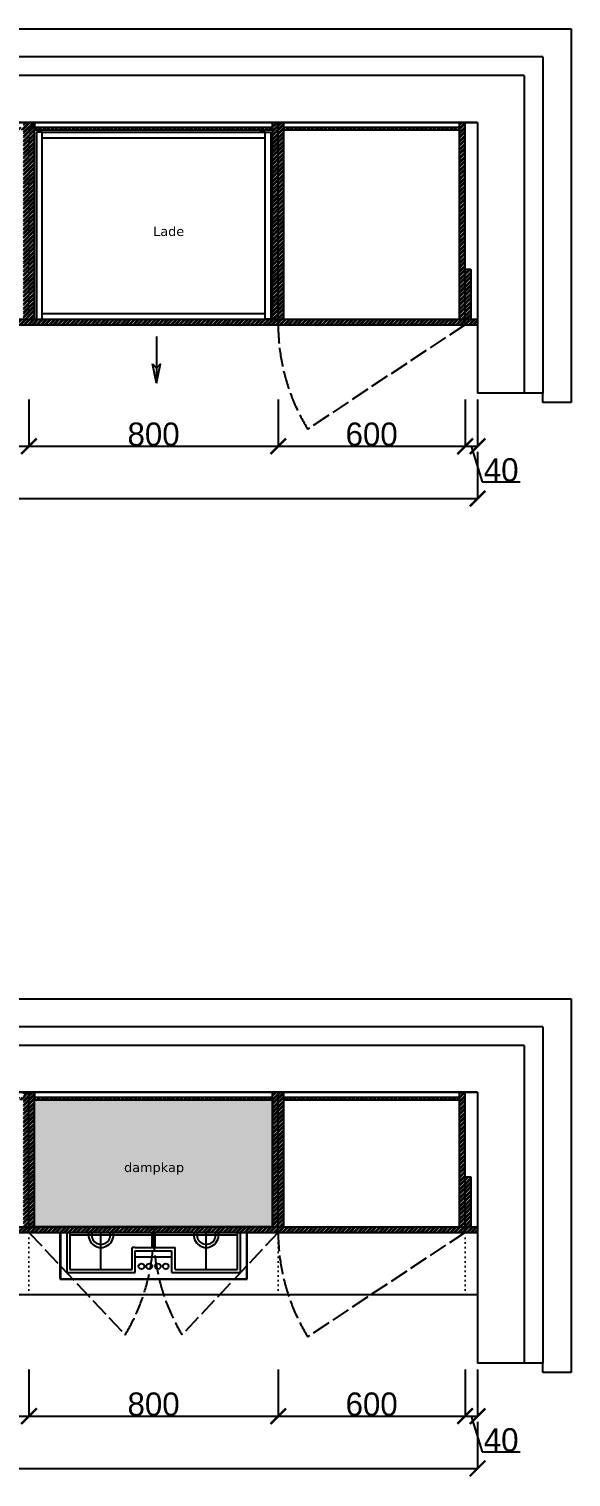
# Model space of a CAD drawing. Header units: millimetres. Extents: x -153917 to -31303, y -39726 to 31262.
# Drawn here: x -43812 to -42072, y -20307 to -15656 of the extents above; entities that cross this region are included whole.
import ezdxf

# ---------------------------------------------------------------- set-up
doc = ezdxf.new("R2010")
doc.units = ezdxf.units.MM
doc.header["$LTSCALE"] = 5
doc.linetypes.add('ACAD_ISO02W100', pattern=[15, 12, -3])
doc.linetypes.add('ACAD_ISO07W100', pattern=[3, 0, -3])
for name, color, linetype in [('Bemating', 1, 'Continuous'), ('invulling muren', 252, 'Continuous'), ('Meubel', 8, 'Continuous'), ('muren', 7, 'Continuous'), ('ramen', 8, 'Continuous'), ('Sanitair', 8, 'Continuous'), ('Tekst', 7, 'Continuous')]:
    doc.layers.add(name, color=color, linetype=linetype)
doc.styles.add('Geneva', font='')
doc.styles.get('Geneva').set_extended_font_data('Geneva')
doc.dimstyles.new('ISO-25', dxfattribs={"dimtxt": 100, "dimasz": 25, "dimexe": 1.25, "dimexo": 0.625, "dimtad": 1, "dimtxsty": 'Standard', "dimblk": 'ARCHTICK', "dimcen": 2.5, "dimse1": 1, "dimse2": 1, "dimadec": 0, "dimazin": 0, "dimtfac": 1, "dimtmove": 0, "dimatfit": 3, "dimfxl": 1, "dimarcsym": 0})

# ---------------------------------------------------------------- blocks, each defined once
blk = doc.blocks.new('_ArchTick')
at = {"color": 0, "linetype": 'ByBlock', "const_width": 0.15}
blk.add_lwpolyline([(-0.5, -0.5), (0.5, 0.5)], dxfattribs=at)
blk = doc.blocks.new('*D873')
at = {"layer": 'Bemating', "color": 0, "lineweight": -2, "transparency": 16777216}
for p, q in [((-46251.9, -17013.9), (-46251.9, -17165.2)), ((-42371.9, -17013.9), (-42371.9, -17165.2)), ((-46251.9, -17163.9), (-42371.9, -17163.9))]:
    blk.add_line(p, q, dxfattribs=at)
at = {"layer": 'Defpoints', "color": 0, "transparency": 16777216}
for p in [(-46251.9, -16605.6), (-42371.9, -16605.6), (-42371.9, -17163.9)]:
    blk.add_point(p, dxfattribs=at)
at = {"layer": 'Bemating', "color": 0, "lineweight": -2, "transparency": 16777216, "xscale": 50, "yscale": 50, "zscale": 50, "rotation": 180}
blk.add_blockref('_ArchTick', (-46251.9, -17163.9), dxfattribs=at)
at = {"layer": 'Bemating', "color": 0, "lineweight": -2, "transparency": 16777216, "xscale": 50, "yscale": 50, "zscale": 50}
blk.add_blockref('_ArchTick', (-42371.9, -17163.9), dxfattribs=at)
at = {"layer": 'Bemating', "color": 0, "transparency": 16777216, "insert": (-44311.9, -17125.8), "char_height": 75, "attachment_point": 5, "style": 'Geneva'}
blk.add_mtext('3880', dxfattribs=at)
blk = doc.blocks.new('*D868')
at = {"layer": 'Bemating', "color": 0, "lineweight": -2, "transparency": 16777216}
for p, q in [((-44411.9, -16846.1), (-44411.9, -16997.3)), ((-43811.9, -16846.1), (-43811.9, -16997.3)), ((-44411.9, -16996.1), (-43811.9, -16996.1))]:
    blk.add_line(p, q, dxfattribs=at)
at = {"layer": 'Defpoints', "color": 0, "transparency": 16777216}
for p in [(-44411.9, -16485.6), (-43811.9, -16485.6), (-43811.9, -16996.1)]:
    blk.add_point(p, dxfattribs=at)
at = {"layer": 'Bemating', "color": 0, "lineweight": -2, "transparency": 16777216, "xscale": 50, "yscale": 50, "zscale": 50, "rotation": 180}
blk.add_blockref('_ArchTick', (-44411.9, -16996.1), dxfattribs=at)
at = {"layer": 'Bemating', "color": 0, "lineweight": -2, "transparency": 16777216, "xscale": 50, "yscale": 50, "zscale": 50}
blk.add_blockref('_ArchTick', (-43811.9, -16996.1), dxfattribs=at)
at = {"layer": 'Bemating', "color": 0, "transparency": 16777216, "insert": (-44111.9, -16957.9), "char_height": 75, "attachment_point": 5, "style": 'Geneva'}
blk.add_mtext('600', dxfattribs=at)
blk = doc.blocks.new('*D869')
at = {"layer": 'Bemating', "color": 0, "lineweight": -2, "transparency": 16777216}
for p, q in [((-43811.9, -16846.1), (-43811.9, -16997.3)), ((-43011.9, -16846.1), (-43011.9, -16997.3)), ((-43811.9, -16996.1), (-43011.9, -16996.1))]:
    blk.add_line(p, q, dxfattribs=at)
at = {"layer": 'Defpoints', "color": 0, "transparency": 16777216}
for p in [(-43811.9, -16485.6), (-43011.9, -16485.6), (-43011.9, -16996.1)]:
    blk.add_point(p, dxfattribs=at)
at = {"layer": 'Bemating', "color": 0, "lineweight": -2, "transparency": 16777216, "xscale": 50, "yscale": 50, "zscale": 50, "rotation": 180}
blk.add_blockref('_ArchTick', (-43811.9, -16996.1), dxfattribs=at)
at = {"layer": 'Bemating', "color": 0, "lineweight": -2, "transparency": 16777216, "xscale": 50, "yscale": 50, "zscale": 50}
blk.add_blockref('_ArchTick', (-43011.9, -16996.1), dxfattribs=at)
at = {"layer": 'Bemating', "color": 0, "transparency": 16777216, "insert": (-43411.9, -16957.9), "char_height": 75, "attachment_point": 5, "style": 'Geneva'}
blk.add_mtext('800', dxfattribs=at)
blk = doc.blocks.new('*D870')
at = {"layer": 'Bemating', "color": 0, "lineweight": -2, "transparency": 16777216}
for p, q in [((-43011.9, -16846.1), (-43011.9, -16997.3)), ((-42411.9, -16846.1), (-42411.9, -16997.3)), ((-43011.9, -16996.1), (-42411.9, -16996.1))]:
    blk.add_line(p, q, dxfattribs=at)
at = {"layer": 'Defpoints', "color": 0, "transparency": 16777216}
for p in [(-43011.9, -16485.6), (-42411.9, -16485.6), (-42411.9, -16996.1)]:
    blk.add_point(p, dxfattribs=at)
at = {"layer": 'Bemating', "color": 0, "lineweight": -2, "transparency": 16777216, "xscale": 50, "yscale": 50, "zscale": 50, "rotation": 180}
blk.add_blockref('_ArchTick', (-43011.9, -16996.1), dxfattribs=at)
at = {"layer": 'Bemating', "color": 0, "lineweight": -2, "transparency": 16777216, "xscale": 50, "yscale": 50, "zscale": 50}
blk.add_blockref('_ArchTick', (-42411.9, -16996.1), dxfattribs=at)
at = {"layer": 'Bemating', "color": 0, "transparency": 16777216, "insert": (-42711.9, -16957.9), "char_height": 75, "attachment_point": 5, "style": 'Geneva'}
blk.add_mtext('600', dxfattribs=at)
blk = doc.blocks.new('*D871')
at = {"layer": 'Bemating', "color": 0, "lineweight": -2, "transparency": 16777216}
for p, q in [((-42411.9, -16846.1), (-42411.9, -16997.3)), ((-42371.9, -16846.1), (-42371.9, -16997.3)), ((-42411.9, -16996.1), (-42371.9, -16996.1)), ((-42391.9, -16996.1), (-42357.5, -17110.8)), ((-42357.5, -17110.8), (-42234.8, -17110.8))]:
    blk.add_line(p, q, dxfattribs=at)
at = {"layer": 'Defpoints', "color": 0, "transparency": 16777216}
for p in [(-42411.9, -16485.6), (-42371.9, -16485.6), (-42371.9, -16996.1)]:
    blk.add_point(p, dxfattribs=at)
at = {"layer": 'Bemating', "color": 0, "lineweight": -2, "transparency": 16777216, "xscale": 50, "yscale": 50, "zscale": 50, "rotation": 180}
blk.add_blockref('_ArchTick', (-42411.9, -16996.1), dxfattribs=at)
at = {"layer": 'Bemating', "color": 0, "lineweight": -2, "transparency": 16777216, "xscale": 50, "yscale": 50, "zscale": 50}
blk.add_blockref('_ArchTick', (-42371.9, -16996.1), dxfattribs=at)
at = {"layer": 'Bemating', "color": 0, "transparency": 16777216, "insert": (-42296.1, -17072.6), "char_height": 75, "attachment_point": 5, "style": 'Geneva'}
blk.add_mtext('40', dxfattribs=at)
blk = doc.blocks.new('*D877')
at = {"layer": 'Bemating', "color": 0, "lineweight": -2, "transparency": 16777216}
for p, q in [((-46251.9, -20129.7), (-46251.9, -20280.9)), ((-42371.9, -20129.7), (-42371.9, -20280.9)), ((-46251.9, -20279.7), (-42371.9, -20279.7))]:
    blk.add_line(p, q, dxfattribs=at)
at = {"layer": 'Defpoints', "color": 0, "transparency": 16777216}
for p in [(-46251.9, -19721.3), (-42371.9, -19721.3), (-42371.9, -20279.7)]:
    blk.add_point(p, dxfattribs=at)
at = {"layer": 'Bemating', "color": 0, "lineweight": -2, "transparency": 16777216, "xscale": 50, "yscale": 50, "zscale": 50, "rotation": 180}
blk.add_blockref('_ArchTick', (-46251.9, -20279.7), dxfattribs=at)
at = {"layer": 'Bemating', "color": 0, "lineweight": -2, "transparency": 16777216, "xscale": 50, "yscale": 50, "zscale": 50}
blk.add_blockref('_ArchTick', (-42371.9, -20279.7), dxfattribs=at)
at = {"layer": 'Bemating', "color": 0, "transparency": 16777216, "insert": (-44311.9, -20241.5), "char_height": 75, "attachment_point": 5, "style": 'Geneva'}
blk.add_mtext('3880', dxfattribs=at)
blk = doc.blocks.new('*D881')
at = {"layer": 'Bemating', "color": 0, "lineweight": -2, "transparency": 16777216}
for p, q in [((-44411.9, -19961.8), (-44411.9, -20113.1)), ((-43811.9, -19961.8), (-43811.9, -20113.1)), ((-44411.9, -20111.8), (-43811.9, -20111.8))]:
    blk.add_line(p, q, dxfattribs=at)
at = {"layer": 'Defpoints', "color": 0, "transparency": 16777216}
for p in [(-44411.9, -19601.3), (-43811.9, -19601.3), (-43811.9, -20111.8)]:
    blk.add_point(p, dxfattribs=at)
at = {"layer": 'Bemating', "color": 0, "lineweight": -2, "transparency": 16777216, "xscale": 50, "yscale": 50, "zscale": 50, "rotation": 180}
blk.add_blockref('_ArchTick', (-44411.9, -20111.8), dxfattribs=at)
at = {"layer": 'Bemating', "color": 0, "lineweight": -2, "transparency": 16777216, "xscale": 50, "yscale": 50, "zscale": 50}
blk.add_blockref('_ArchTick', (-43811.9, -20111.8), dxfattribs=at)
at = {"layer": 'Bemating', "color": 0, "transparency": 16777216, "insert": (-44111.9, -20073.7), "char_height": 75, "attachment_point": 5, "style": 'Geneva'}
blk.add_mtext('600', dxfattribs=at)
blk = doc.blocks.new('*D882')
at = {"layer": 'Bemating', "color": 0, "lineweight": -2, "transparency": 16777216}
for p, q in [((-43811.9, -19961.8), (-43811.9, -20113.1)), ((-43011.9, -19961.8), (-43011.9, -20113.1)), ((-43811.9, -20111.8), (-43011.9, -20111.8))]:
    blk.add_line(p, q, dxfattribs=at)
at = {"layer": 'Defpoints', "color": 0, "transparency": 16777216}
for p in [(-43811.9, -19601.3), (-43011.9, -19601.3), (-43011.9, -20111.8)]:
    blk.add_point(p, dxfattribs=at)
at = {"layer": 'Bemating', "color": 0, "lineweight": -2, "transparency": 16777216, "xscale": 50, "yscale": 50, "zscale": 50, "rotation": 180}
blk.add_blockref('_ArchTick', (-43811.9, -20111.8), dxfattribs=at)
at = {"layer": 'Bemating', "color": 0, "lineweight": -2, "transparency": 16777216, "xscale": 50, "yscale": 50, "zscale": 50}
blk.add_blockref('_ArchTick', (-43011.9, -20111.8), dxfattribs=at)
at = {"layer": 'Bemating', "color": 0, "transparency": 16777216, "insert": (-43411.9, -20073.7), "char_height": 75, "attachment_point": 5, "style": 'Geneva'}
blk.add_mtext('800', dxfattribs=at)
blk = doc.blocks.new('*D883')
at = {"layer": 'Bemating', "color": 0, "lineweight": -2, "transparency": 16777216}
for p, q in [((-43011.9, -19961.8), (-43011.9, -20113.1)), ((-42411.9, -19961.8), (-42411.9, -20113.1)), ((-43011.9, -20111.8), (-42411.9, -20111.8))]:
    blk.add_line(p, q, dxfattribs=at)
at = {"layer": 'Defpoints', "color": 0, "transparency": 16777216}
for p in [(-43011.9, -19601.3), (-42411.9, -19601.3), (-42411.9, -20111.8)]:
    blk.add_point(p, dxfattribs=at)
at = {"layer": 'Bemating', "color": 0, "lineweight": -2, "transparency": 16777216, "xscale": 50, "yscale": 50, "zscale": 50, "rotation": 180}
blk.add_blockref('_ArchTick', (-43011.9, -20111.8), dxfattribs=at)
at = {"layer": 'Bemating', "color": 0, "lineweight": -2, "transparency": 16777216, "xscale": 50, "yscale": 50, "zscale": 50}
blk.add_blockref('_ArchTick', (-42411.9, -20111.8), dxfattribs=at)
at = {"layer": 'Bemating', "color": 0, "transparency": 16777216, "insert": (-42711.9, -20073.7), "char_height": 75, "attachment_point": 5, "style": 'Geneva'}
blk.add_mtext('600', dxfattribs=at)
blk = doc.blocks.new('*D884')
at = {"layer": 'Bemating', "color": 0, "lineweight": -2, "transparency": 16777216}
for p, q in [((-42411.9, -19961.8), (-42411.9, -20113.1)), ((-42371.9, -19961.8), (-42371.9, -20113.1)), ((-42411.9, -20111.8), (-42371.9, -20111.8)), ((-42391.9, -20111.8), (-42357.5, -20226.5)), ((-42357.5, -20226.5), (-42234.8, -20226.5))]:
    blk.add_line(p, q, dxfattribs=at)
at = {"layer": 'Defpoints', "color": 0, "transparency": 16777216}
for p in [(-42411.9, -19601.3), (-42371.9, -19601.3), (-42371.9, -20111.8)]:
    blk.add_point(p, dxfattribs=at)
at = {"layer": 'Bemating', "color": 0, "lineweight": -2, "transparency": 16777216, "xscale": 50, "yscale": 50, "zscale": 50, "rotation": 180}
blk.add_blockref('_ArchTick', (-42411.9, -20111.8), dxfattribs=at)
at = {"layer": 'Bemating', "color": 0, "lineweight": -2, "transparency": 16777216, "xscale": 50, "yscale": 50, "zscale": 50}
blk.add_blockref('_ArchTick', (-42371.9, -20111.8), dxfattribs=at)
at = {"layer": 'Bemating', "color": 0, "transparency": 16777216, "insert": (-42296.1, -20188.4), "char_height": 75, "attachment_point": 5, "style": 'Geneva'}
blk.add_mtext('40', dxfattribs=at)

msp = doc.modelspace()

# ---------------------------------------------------------------- hatches: boundary and pattern name
at = {"layer": 'invulling muren', "transparency": 33554687}
h = msp.add_hatch(dxfattribs=at)
h.set_pattern_fill('ANSI32', color=256)
h.paths.add_polyline_path([(-46211.885, -15955.61), (-46251.885, -15955.61), (-46251.885, -16605.61), (-46211.885, -16605.61)])
h.paths.add_polyline_path([(-46193.885, -15955.61), (-46211.885, -15955.61), (-46211.885, -16587.61), (-46193.885, -16587.61)])
h.paths.add_polyline_path([(-45611.885, -16587.61), (-46211.885, -16587.61), (-46211.885, -16605.61), (-45611.885, -16605.61)])
h.paths.add_polyline_path([(-45029.885, -16587.61), (-45611.885, -16587.61), (-45611.885, -16605.61), (-45029.885, -16605.61)])
h.paths.add_polyline_path([(-45593.885, -16537.61), (-45611.885, -16537.61), (-45611.885, -16587.61), (-45593.885, -16587.61)])
h.paths.add_polyline_path([(-45611.885, -16537.61), (-45629.885, -16537.61), (-45629.885, -16587.61), (-45611.885, -16587.61)])
h.paths.add_polyline_path([(-45611.885, -15955.61), (-45629.885, -15955.61), (-45629.885, -16055.61), (-45611.885, -16055.61)])
h.paths.add_polyline_path([(-45593.885, -15955.61), (-45611.885, -15955.61), (-45611.885, -16055.61), (-45593.885, -16055.61)])
h.paths.add_polyline_path([(-45629.885, -15971.61), (-46193.885, -15971.61), (-46193.885, -15979.61), (-45629.885, -15979.61)])
h.paths.add_polyline_path([(-45029.885, -15971.61), (-45593.885, -15971.61), (-45593.885, -15979.61), (-45029.885, -15979.61)])
h.paths.add_polyline_path([(-45011.885, -15955.61), (-45029.885, -15955.61), (-45029.885, -16587.61), (-45011.885, -16587.61)])
h.paths.add_polyline_path([(-45011.885, -16587.61), (-45029.885, -16587.61), (-45029.885, -16605.61), (-45011.885, -16605.61)])
h.paths.add_polyline_path([(-44411.885, -16587.61), (-45011.885, -16587.61), (-45011.885, -16605.61), (-44411.885, -16605.61)])
h.paths.add_polyline_path([(-44393.885, -15955.61), (-44411.885, -15955.61), (-44411.885, -16587.61), (-44393.885, -16587.61)])
h.paths.add_polyline_path([(-43811.885, -16587.61), (-44411.885, -16587.61), (-44411.885, -16605.61), (-43811.885, -16605.61)])
h.paths.add_polyline_path([(-43829.885, -15971.61), (-44393.885, -15971.61), (-44393.885, -15979.61), (-43829.885, -15979.61)])
h.paths.add_polyline_path([(-43811.885, -15955.61), (-43829.885, -15955.61), (-43829.885, -16587.61), (-43811.885, -16587.61), (-43811.885, -16005.61)])
h.paths.add_polyline_path([(-43793.885, -15979.61), (-43793.885, -15955.61), (-43811.885, -15955.61), (-43811.885, -16005.61), (-43811.885, -16587.61), (-43793.885, -16587.61)])
h.paths.add_polyline_path([(-43011.885, -16587.61), (-43811.885, -16587.61), (-43811.885, -16605.61), (-43011.885, -16605.61)])
h.paths.add_polyline_path([(-43011.885, -16005.61), (-43011.885, -15955.61), (-43029.885, -15955.61), (-43029.885, -16587.61), (-43011.885, -16587.61)])
h.paths.add_polyline_path([(-42993.885, -15955.61), (-43011.885, -15955.61), (-43011.885, -16587.61), (-42993.885, -16587.61)])
h.paths.add_polyline_path([(-43029.885, -15971.61), (-43793.885, -15971.61), (-43793.885, -15979.61), (-43029.885, -15979.61)])
h.paths.add_polyline_path([(-42429.885, -15971.61), (-42993.885, -15971.61), (-42993.885, -15979.61), (-42429.885, -15979.61)])
h.paths.add_polyline_path([(-42411.885, -16587.61), (-43011.885, -16587.61), (-43011.885, -16605.61), (-42411.885, -16605.61)])
h.paths.add_polyline_path([(-42411.885, -16427.61), (-42411.885, -15955.61), (-42429.885, -15955.61), (-42429.885, -16587.61), (-42411.885, -16587.61)])
h.paths.add_polyline_path([(-42393.885, -16427.61), (-42411.885, -16427.61), (-42411.885, -16587.61), (-42393.885, -16587.61)])
h.paths.add_polyline_path([(-42371.885, -16587.61), (-42411.885, -16587.61), (-42411.885, -16605.61), (-42371.885, -16605.61)])
h = msp.add_hatch(dxfattribs=at)
h.set_pattern_fill('ANSI32', color=256)
h.paths.add_polyline_path([(-46211.885, -19071.349), (-46251.885, -19071.349), (-46251.885, -19521.349), (-46211.885, -19521.349)])
h.paths.add_polyline_path([(-46193.885, -19071.349), (-46211.885, -19071.349), (-46211.885, -19503.349), (-46193.885, -19503.349)])
h.paths.add_polyline_path([(-45611.885, -19503.349), (-46211.885, -19503.349), (-46211.885, -19521.349), (-45611.885, -19521.349)])
h.paths.add_polyline_path([(-45011.885, -19503.349), (-45611.885, -19503.349), (-45611.885, -19521.349), (-45011.885, -19521.349)])
h.paths.add_polyline_path([(-45611.885, -19071.349), (-45629.885, -19071.349), (-45629.885, -19503.349), (-45611.885, -19503.349)])
h.paths.add_polyline_path([(-45593.885, -19071.349), (-45611.885, -19071.349), (-45611.885, -19503.349), (-45593.885, -19503.349)])
h.paths.add_polyline_path([(-45629.885, -19087.349), (-46193.885, -19087.349), (-46193.885, -19095.349), (-45629.885, -19095.349)])
h.paths.add_polyline_path([(-45029.885, -19087.349), (-45593.885, -19087.349), (-45593.885, -19095.349), (-45029.885, -19095.349)])
h.paths.add_polyline_path([(-45011.885, -19071.349), (-45029.885, -19071.349), (-45029.885, -19503.349), (-45011.885, -19503.349)])
h.paths.add_polyline_path([(-44993.885, -19071.349), (-45011.885, -19071.349), (-45011.885, -19503.349), (-44993.885, -19503.349)])
h.paths.add_polyline_path([(-44411.885, -19503.349), (-45011.885, -19503.349), (-45011.885, -19521.349), (-44411.885, -19521.349)])
h.paths.add_polyline_path([(-44429.885, -19087.349), (-44993.885, -19087.349), (-44993.885, -19095.349), (-44429.885, -19095.349)])
h.paths.add_polyline_path([(-44411.885, -19071.349), (-44429.885, -19071.349), (-44429.885, -19503.349), (-44411.885, -19503.349)])
h.paths.add_polyline_path([(-44393.885, -19071.349), (-44411.885, -19071.349), (-44411.885, -19503.349), (-44393.885, -19503.349)])
h.paths.add_polyline_path([(-43829.885, -19087.349), (-44393.885, -19087.349), (-44393.885, -19095.349), (-43829.885, -19095.349)])
h.paths.add_polyline_path([(-43811.885, -19503.349), (-44411.885, -19503.349), (-44411.885, -19521.349), (-43811.885, -19521.349)])
h.paths.add_polyline_path([(-43811.885, -19071.349), (-43829.885, -19071.349), (-43829.885, -19503.349), (-43811.885, -19503.349)])
h.paths.add_polyline_path([(-43793.885, -19095.349), (-43793.885, -19071.349), (-43811.885, -19071.349), (-43811.885, -19503.349), (-43793.885, -19503.349)])
h.paths.add_polyline_path([(-43411.885, -19503.349), (-43793.885, -19503.349), (-43811.885, -19503.349), (-43811.885, -19521.349), (-43411.885, -19521.349)])
h.paths.add_polyline_path([(-43029.885, -19087.349), (-43793.885, -19087.349), (-43793.885, -19095.349), (-43029.885, -19095.349)])
h.paths.add_polyline_path([(-43011.885, -19503.349), (-43411.885, -19503.349), (-43411.885, -19521.349), (-43011.885, -19521.349)])
h.paths.add_polyline_path([(-43011.885, -19071.349), (-43029.885, -19071.349), (-43029.885, -19503.349), (-43011.885, -19503.349)])
h.paths.add_polyline_path([(-42993.885, -19071.349), (-43011.885, -19071.349), (-43011.885, -19503.349), (-42993.885, -19503.349)])
h.paths.add_polyline_path([(-42411.885, -19503.349), (-43011.885, -19503.349), (-43011.885, -19521.349), (-42411.885, -19521.349)])
h.paths.add_polyline_path([(-42411.885, -19071.349), (-42429.885, -19071.349), (-42429.885, -19503.349), (-42411.885, -19503.349)])
h.paths.add_polyline_path([(-42393.885, -19343.349), (-42411.885, -19343.349), (-42411.885, -19503.349), (-42393.885, -19503.349)])
h.paths.add_polyline_path([(-42371.885, -19503.349), (-42411.885, -19503.349), (-42411.885, -19521.349), (-42371.885, -19521.349)])
h.paths.add_polyline_path([(-42429.885, -19087.349), (-42993.885, -19087.349), (-42993.885, -19095.349), (-42429.885, -19095.349)])
at = {"layer": 'Meubel', "transparency": 33554480}
h = msp.add_hatch(color=11, dxfattribs=at)
h.dxf.hatch_style = 1
h.paths.add_polyline_path([(-43029.885, -19095.349), (-43793.885, -19095.349), (-43793.885, -19503.349), (-43029.885, -19503.349)])

# ---------------------------------------------------------------- linework, layer by layer
at = {"layer": 'Meubel', "linetype": 'ACAD_ISO07W100'}
for p, q in [((-43811.885, -16605.61), (-43811.885, -15955.61)), ((-43011.885, -16605.61), (-43011.885, -15955.61)), ((-42411.885, -16605.61), (-42411.885, -15955.61)), ((-43811.885, -19721.349), (-43811.885, -19521.349)), ((-43011.885, -19721.349), (-43011.885, -19521.349)), ((-42411.885, -19721.349), (-42411.885, -19521.349))]:
    msp.add_line(p, q, dxfattribs=at)
at = {"layer": 'Meubel'}
for p, q in [((-43793.885, -15955.61), (-43793.885, -15979.61)), ((-43793.885, -15971.61), (-43029.885, -15971.61)), ((-43793.885, -16587.61), (-43793.885, -15979.61)), ((-43793.885, -15979.61), (-43029.885, -15979.61)), ((-43769.885, -15987.61), (-43787.885, -15987.61)), ((-43787.885, -15987.61), (-43787.885, -16587.61)), ((-43769.885, -16587.61), (-43769.885, -15987.61)), ((-43769.885, -15987.61), (-43751.885, -15987.61)), ((-43769.885, -15987.61), (-43035.885, -15987.61)), ((-43053.885, -15987.61), (-43071.885, -15987.61)), ((-43053.885, -16587.61), (-43053.885, -15987.61)), ((-43053.885, -15987.61), (-43035.885, -15987.61)), ((-43035.885, -15987.61), (-43035.885, -16587.61)), ((-43029.885, -16587.61), (-43029.885, -15955.61)), ((-43011.885, -16605.61), (-43011.885, -15955.61)), ((-42993.885, -16587.61), (-42993.885, -15955.61)), ((-42993.885, -15971.61), (-42429.885, -15971.61)), ((-42993.885, -15979.61), (-42429.885, -15979.61)), ((-42429.885, -16587.61), (-42429.885, -15955.61)), ((-42411.885, -16605.61), (-42411.885, -15955.61)), ((-43769.885, -16005.61), (-43053.885, -16005.61)), ((-43011.885, -16605.61), (-43011.885, -16005.61)), ((-42411.885, -16587.61), (-42411.885, -16427.61)), ((-42411.885, -16427.61), (-42393.885, -16427.61)), ((-42393.885, -16427.61), (-42393.885, -16587.61)), ((-46251.885, -16605.61), (-42371.885, -16605.61)), ((-46211.885, -16587.61), (-42371.885, -16587.61)), ((-43793.885, -16587.61), (-43769.885, -16587.61)), ((-43769.885, -16587.61), (-43769.885, -16569.61)), ((-43769.885, -16569.61), (-43053.885, -16569.61)), ((-43769.885, -16569.61), (-43053.885, -16569.61)), ((-43769.885, -16587.61), (-43035.885, -16587.61)), ((-43053.885, -16587.61), (-43053.885, -16569.61)), ((-43035.885, -16587.61), (-43053.885, -16587.61)), ((-43402.567, -16643.686), (-43402.567, -16793.686)), ((-43402.567, -16793.686), (-43415.441, -16730.921)), ((-43415.441, -16730.921), (-43402.567, -16745.098)), ((-43402.567, -16793.686), (-43389.693, -16730.921)), ((-43389.693, -16730.921), (-43402.567, -16745.098)), ((-43811.885, -19521.349), (-43811.885, -19071.349)), ((-43793.885, -19503.349), (-43793.885, -19071.349)), ((-43793.885, -19071.349), (-43793.885, -19095.349)), ((-43029.885, -19503.349), (-43029.885, -19071.349)), ((-43011.885, -19521.349), (-43011.885, -19071.349)), ((-42993.885, -19503.349), (-42993.885, -19071.349)), ((-42429.885, -19503.349), (-42429.885, -19071.349)), ((-42411.885, -19521.349), (-42411.885, -19071.349)), ((-43793.885, -19087.349), (-43029.885, -19087.349)), ((-43793.885, -19095.349), (-43029.885, -19095.349)), ((-42993.885, -19087.349), (-42429.885, -19087.349)), ((-42993.885, -19095.349), (-42429.885, -19095.349)), ((-42411.885, -19503.349), (-42411.885, -19343.349)), ((-42411.885, -19343.349), (-42393.885, -19343.349)), ((-42393.885, -19343.349), (-42393.885, -19503.349)), ((-46251.885, -19521.349), (-42371.885, -19521.349)), ((-46211.885, -19503.349), (-42371.885, -19503.349)), ((-43411.885, -19503.349), (-43411.885, -19521.349)), ((-42411.885, -19503.349), (-42411.885, -19521.349)), ((-43470.885, -19570.349), (-43480.885, -19570.349)), ((-43352.885, -19570.349), (-43342.885, -19570.349)), ((-43711.885, -19671.349), (-43111.885, -19671.349)), ((-46251.885, -19721.349), (-42371.885, -19721.349))]:
    msp.add_line(p, q, dxfattribs=at)
at = {"layer": 'Meubel', "color": 2, "linetype": 'ACAD_ISO02W100'}
for p, q in [((-42411.885, -16605.61), (-42917.084, -16940.809)), ((-43811.885, -19521.349), (-43502.909, -19850.325)), ((-43011.885, -19521.349), (-43320.861, -19850.325)), ((-42411.885, -19521.349), (-42917.084, -19856.548))]:
    msp.add_line(p, q, dxfattribs=at)
at = {"layer": 'Meubel'}
msp.add_lwpolyline([(-43793.885, -19095.349), (-43029.885, -19095.349), (-43029.885, -19503.349), (-43793.885, -19503.349)], close=True, dxfattribs=at)
for centre in [(-43450.885, -19630.349), (-43425.885, -19630.349), (-43397.885, -19630.349), (-43372.885, -19630.349)]:
    msp.add_circle(centre, 9, dxfattribs=at)
at = {"layer": 'Meubel', "color": 2, "linetype": 'ACAD_ISO02W100'}
for centre, start, end in [((-42371.885, -16605.61), 180, 211.584008), ((-44051.885, -19521.349), 329.067685, 0), ((-42771.885, -19521.349), 180, 210.932315), ((-42371.885, -19521.349), 180, 211.584008)]:
    msp.add_arc(centre, 640, start, end, dxfattribs=at)
at = {"layer": 'muren'}
for p, q in [((-45371.885, -15655.61), (-42071.885, -15655.61)), ((-42771.885, -15655.61), (-42071.885, -15655.61)), ((-42071.885, -15655.61), (-42071.885, -16855.61)), ((-42161.885, -15745.61), (-45461.885, -15745.61)), ((-42161.885, -15745.61), (-42161.885, -16825.61)), ((-42221.885, -15805.61), (-45521.885, -15805.61)), ((-42221.885, -15805.61), (-42221.885, -16825.61)), ((-42371.885, -15955.61), (-46321.885, -15955.61)), ((-46259.885, -15955.61), (-42371.885, -15955.61)), ((-42371.885, -15955.61), (-42371.885, -16825.61)), ((-42161.885, -16825.61), (-42371.885, -16825.61)), ((-42161.885, -16855.61), (-42161.885, -16825.61)), ((-42071.885, -16825.61), (-42071.885, -16855.61)), ((-42071.885, -16855.61), (-42161.885, -16855.61)), ((-42071.885, -16855.61), (-42161.885, -16855.61)), ((-45371.885, -18771.349), (-42071.885, -18771.349)), ((-42771.885, -18771.349), (-42071.885, -18771.349)), ((-42071.885, -18771.349), (-42071.885, -19971.349)), ((-42161.885, -18861.349), (-45461.885, -18861.349)), ((-42161.885, -18861.349), (-42161.885, -19941.349)), ((-42221.885, -18921.349), (-45521.885, -18921.349)), ((-42221.885, -18921.349), (-42221.885, -19941.349)), ((-42371.885, -19071.349), (-46321.885, -19071.349)), ((-46259.885, -19071.349), (-42371.885, -19071.349)), ((-42371.885, -19071.349), (-42371.885, -19941.349)), ((-42161.885, -19941.349), (-42371.885, -19941.349)), ((-42161.885, -19971.349), (-42161.885, -19941.349)), ((-42071.885, -19941.349), (-42071.885, -19971.349)), ((-42071.885, -19971.349), (-42161.885, -19971.349)), ((-42071.885, -19971.349), (-42161.885, -19971.349))]:
    msp.add_line(p, q, dxfattribs=at)
at = {"layer": 'ramen'}
for p, q in [((-42371.885, -16795.61), (-42371.885, -16825.61)), ((-42161.885, -16825.61), (-42221.885, -16825.61)), ((-42371.885, -19911.349), (-42371.885, -19941.349)), ((-42161.885, -19941.349), (-42221.885, -19941.349))]:
    msp.add_line(p, q, dxfattribs=at)
at = {"layer": 'Sanitair'}
for p, q in [((-43711.885, -19671.349), (-43711.885, -19521.349)), ((-43711.885, -19521.349), (-43711.885, -19671.349)), ((-43710.885, -19521.349), (-43710.885, -19670.349)), ((-43690.885, -19521.349), (-43690.885, -19650.349)), ((-43680.885, -19521.349), (-43680.885, -19640.349)), ((-43416.885, -19529.849), (-43680.885, -19529.849)), ((-43580.885, -19640.349), (-43580.885, -19521.349)), ((-43416.885, -19570.349), (-43416.885, -19521.349)), ((-43406.885, -19570.349), (-43406.885, -19521.349)), ((-43142.885, -19529.849), (-43406.885, -19529.849)), ((-43242.885, -19640.349), (-43242.885, -19521.349)), ((-43142.885, -19640.349), (-43142.885, -19521.349)), ((-43132.885, -19650.349), (-43132.885, -19521.349)), ((-43112.885, -19670.349), (-43112.885, -19521.349)), ((-43111.885, -19671.349), (-43111.885, -19521.349)), ((-43111.885, -19671.349), (-43111.885, -19521.349)), ((-43480.885, -19640.349), (-43480.885, -19570.349)), ((-43470.885, -19570.349), (-43352.885, -19570.349)), ((-43470.885, -19650.349), (-43470.885, -19580.349)), ((-43470.885, -19580.349), (-43352.885, -19580.349)), ((-43352.885, -19650.349), (-43352.885, -19580.349)), ((-43342.885, -19640.349), (-43342.885, -19570.349)), ((-43470.885, -19600.349), (-43352.885, -19600.349)), ((-43711.885, -19671.349), (-43111.885, -19671.349)), ((-43710.885, -19670.349), (-43112.885, -19670.349)), ((-43690.885, -19650.349), (-43470.885, -19650.349)), ((-43680.885, -19640.349), (-43480.885, -19640.349)), ((-43352.885, -19650.349), (-43132.885, -19650.349)), ((-43342.885, -19640.349), (-43142.885, -19640.349))]:
    msp.add_line(p, q, dxfattribs=at)
for centre, radius, start, end in [((-43580.885, -19529.849), 40, 167.731101, 12.268899), ((-43580.885, -19529.849), 30, 163.54075, 16.45925), ((-43242.885, -19529.849), 40, 167.731101, 12.268899), ((-43242.885, -19529.849), 30, 163.54075, 16.45925)]:
    msp.add_arc(centre, radius, start, end, dxfattribs=at)

# ---------------------------------------------------------------- texts
at = {"layer": 'Tekst', "insert": (-43413.267, -16290.674), "char_height": 30, "attachment_point": 1}
msp.add_mtext_dynamic_manual_height_columns('{\\fVerdana|b0|i0|c0|p34;Lade}', width=513.71165, gutter_width=12.5, heights=[0], dxfattribs=at)
at = {"layer": 'Tekst', "color": 5, "insert": (-43506.639, -19297.51), "char_height": 30, "attachment_point": 1}
msp.add_mtext_dynamic_manual_height_columns('{\\fVerdana|b0|i0|c0|p34;dampkap}', width=513.71165, gutter_width=12.5, heights=[0], dxfattribs=at)

# ---------------------------------------------------------------- dimensions: what is measured, and where the dimension line sits
at = {"layer": 'Bemating'}
for base, p1, p2, picture, middle in [((-43811.885, -16996.075), (-44411.885, -16485.61), (-43811.885, -16485.61), '*D868', (-44111.885, -16957.95)), ((-43011.885, -16996.075), (-43811.885, -16485.61), (-43011.885, -16485.61), '*D869', (-43411.885, -16957.95)), ((-42411.885, -16996.075), (-43011.885, -16485.61), (-42411.885, -16485.61), '*D870', (-42711.885, -16957.95)), ((-42371.885, -16996.075), (-42411.885, -16485.61), (-42371.885, -16485.61), '*D871', (-42356.854, -17072.637)), ((-42371.885, -17163.913), (-46251.885, -16605.61), (-42371.885, -16605.61), '*D873', (-44311.885, -17125.788)), ((-43811.885, -20111.813), (-44411.885, -19601.349), (-43811.885, -19601.349), '*D881', (-44111.885, -20073.688)), ((-43011.885, -20111.813), (-43811.885, -19601.349), (-43011.885, -19601.349), '*D882', (-43411.885, -20073.688)), ((-42411.885, -20111.813), (-43011.885, -19601.349), (-42411.885, -19601.349), '*D883', (-42711.885, -20073.688)), ((-42371.885, -20111.813), (-42411.885, -19601.349), (-42371.885, -19601.349), '*D884', (-42356.854, -20188.376)), ((-42371.885, -20279.652), (-46251.885, -19721.349), (-42371.885, -19721.349), '*D877', (-44311.885, -20241.527))]:
    dim = msp.add_linear_dim(base=base, p1=p1, p2=p2, dimstyle='ISO-25', override={"dimtxt": 75, "dimasz": 50, "dimtxsty": 'Geneva', "dimse1": 0, "dimse2": 0, "dimtmove": 1, "dimfxl": 150, "dimfxlon": 1}, dxfattribs=at)
    dim.commit()
    dim.dimension.update_dxf_attribs({"geometry": picture, "text_midpoint": middle})

doc.saveas('drawing.dxf')
